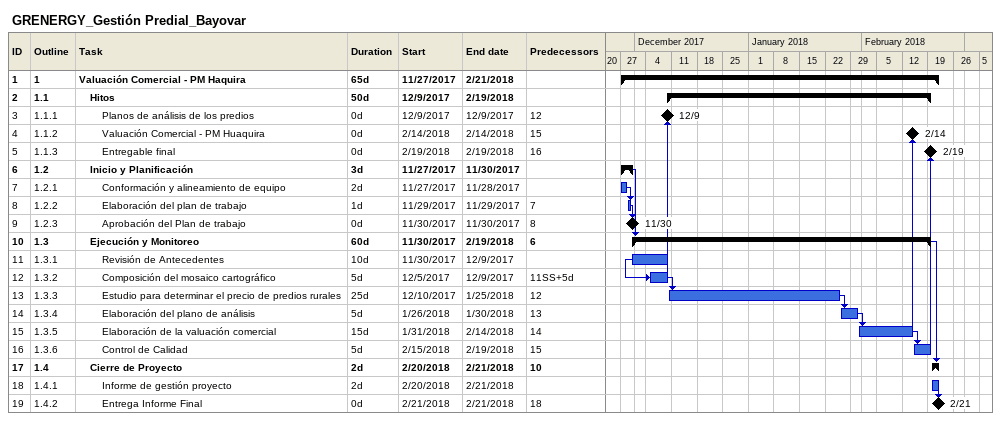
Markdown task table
GRENERGY_Gestión Predial_Bayovar

| ID | WBS | Task | Duration | Start | Finish | Predecessors |
|---|---|---|---|---|---|---|
| 1 | 1 | **Valuación Comercial - PM Haquira** | 65d | 2017-11-27 | 2018-02-21 |  |
| 2 | 1.1 | **Hitos** | 50d | 2017-12-09 | 2018-02-19 |  |
| 3 | 1.1.1 | Planos de análisis de los predios | 0d | 2017-12-09 | 2017-12-09 | 12 |
| 4 | 1.1.2 | Valuación Comercial - PM Huaquira | 0d | 2018-02-14 | 2018-02-14 | 15 |
| 5 | 1.1.3 | Entregable final | 0d | 2018-02-19 | 2018-02-19 | 16 |
| 6 | 1.2 | **Inicio y Planificación** | 3d | 2017-11-27 | 2017-11-30 |  |
| 7 | 1.2.1 | Conformación y alineamiento de equipo | 2d | 2017-11-27 | 2017-11-28 |  |
| 8 | 1.2.2 | Elaboración del plan de trabajo | 1d | 2017-11-29 | 2017-11-29 | 7 |
| 9 | 1.2.3 | Aprobación del Plan de trabajo | 0d | 2017-11-30 | 2017-11-30 | 8 |
| 10 | 1.3 | **Ejecución y Monitoreo** | 60d | 2017-11-30 | 2018-02-19 | 6 |
| 11 | 1.3.1 | Revisión de Antecedentes | 10d | 2017-11-30 | 2017-12-09 |  |
| 12 | 1.3.2 | Composición del mosaico cartográfico | 5d | 2017-12-05 | 2017-12-09 | 11SS+5d |
| 13 | 1.3.3 | Estudio para determinar el precio de predios rurales | 25d | 2017-12-10 | 2018-01-25 | 12 |
| 14 | 1.3.4 | Elaboración del plano de análisis | 5d | 2018-01-26 | 2018-01-30 | 13 |
| 15 | 1.3.5 | Elaboración de la valuación comercial | 15d | 2018-01-31 | 2018-02-14 | 14 |
| 16 | 1.3.6 | Control de Calidad | 5d | 2018-02-15 | 2018-02-19 | 15 |
| 17 | 1.4 | **Cierre de Proyecto** | 2d | 2018-02-20 | 2018-02-21 | 10 |
| 18 | 1.4.1 | Informe de gestión proyecto | 2d | 2018-02-20 | 2018-02-21 |  |
| 19 | 1.4.2 | Entrega Informe Final | 0d | 2018-02-21 | 2018-02-21 | 18 |
